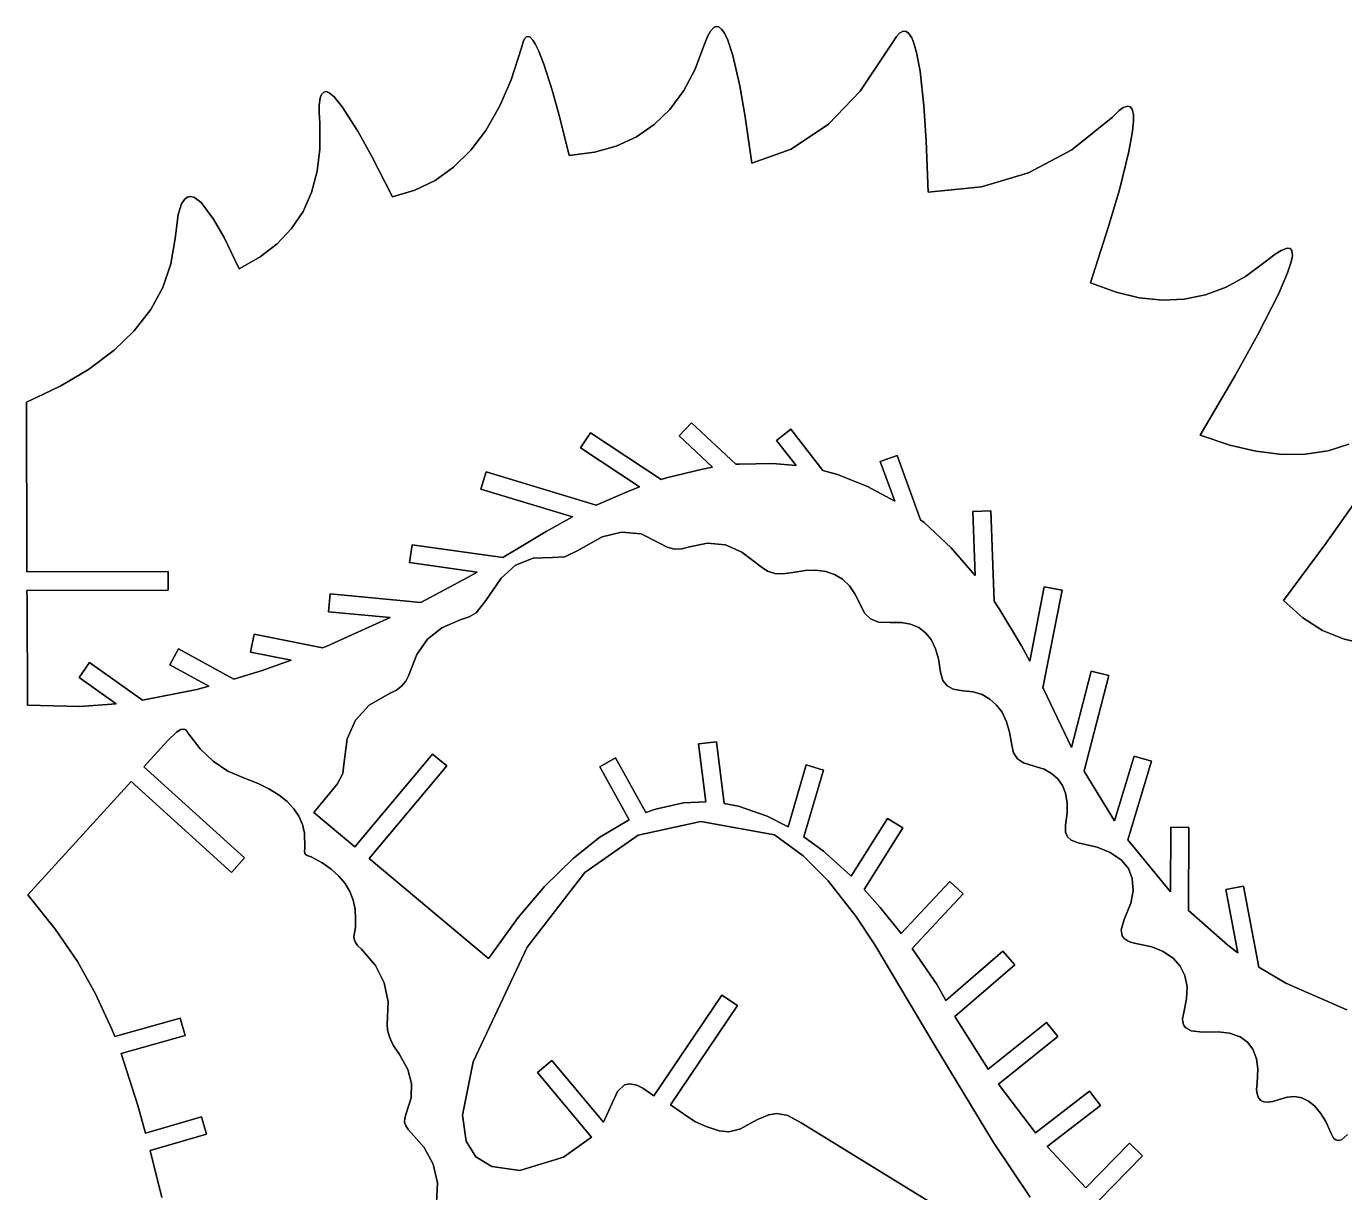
# Model space of a CAD drawing. Extents: x -1 to 600, y 1 to 926.
# Drawn here: x 2.2 to 203, y 121.6 to 299.1 of the extents above; entities that cross this region are included whole.
import ezdxf

# ---------------------------------------------------------------- set-up
doc = ezdxf.new("R2010")
doc.units = 0
doc.layers.add('EXPLORER_DEFAULT', color=253, linetype='CONTINUOUS')

# ---------------------------------------------------------------- blocks, each defined once
blk = doc.blocks.new('A_MODEL_SPACE')
at = {"layer": 'EXPLORER_DEFAULT'}
for p, q in [((107.25013, 299.128815), (106.874504, 298.954437)), ((106.874504, 298.954437), (107.25013, 299.128815)), ((107.642471, 299.067261), (107.25013, 299.128815)), ((107.25013, 299.128815), (107.642471, 299.067261)), ((78.062912, 297.213074), (77.854843, 296.756622)), ((77.854843, 296.756622), (78.062912, 297.213074)), ((78.373466, 297.540192), (78.062912, 297.213074)), ((78.062912, 297.213074), (78.373466, 297.540192)), ((78.6455, 297.60025), (78.373466, 297.540192)), ((78.373466, 297.540192), (78.6455, 297.60025)), ((78.923958, 297.475983), (78.6455, 297.60025)), ((78.6455, 297.60025), (78.923958, 297.475983)), ((79.358727, 297.014587), (78.923958, 297.475983)), ((78.923958, 297.475983), (79.358727, 297.014587)), ((105.989098, 297.676361), (105.499405, 296.42453)), ((105.499405, 296.42453), (105.989098, 297.676361)), ((106.370438, 298.379669), (105.989098, 297.676361)), ((105.989098, 297.676361), (106.370438, 298.379669)), ((106.874504, 298.954437), (106.370438, 298.379669)), ((106.370438, 298.379669), (106.874504, 298.954437)), ((108.138489, 298.671936), (107.642471, 299.067261)), ((107.642471, 299.067261), (108.138489, 298.671936)), ((108.523811, 298.105469), (108.138489, 298.671936)), ((108.138489, 298.671936), (108.523811, 298.105469)), ((109.035507, 297.009033), (108.523811, 298.105469)), ((108.523811, 298.105469), (109.035507, 297.009033)), ((134.718658, 297.590973), (134.074463, 296.574493)), ((134.074463, 296.574493), (134.718658, 297.590973)), ((135.178375, 298.08725), (134.718658, 297.590973)), ((134.718658, 297.590973), (135.178375, 298.08725)), ((135.727203, 298.378143), (135.178375, 298.08725)), ((135.178375, 298.08725), (135.727203, 298.378143)), ((136.162308, 298.357452), (135.727203, 298.378143)), ((135.727203, 298.378143), (136.162308, 298.357452)), ((136.544785, 298.093719), (136.162308, 298.357452)), ((136.162308, 298.357452), (136.544785, 298.093719)), ((137.026245, 297.385193), (136.544785, 298.093719)), ((136.544785, 298.093719), (137.026245, 297.385193)), ((137.36824, 296.566376), (137.026245, 297.385193)), ((137.026245, 297.385193), (137.36824, 296.566376)), ((77.610962, 295.853058), (76.016113, 290.990601)), ((76.016113, 290.990601), (77.610962, 295.853058)), ((77.854843, 296.756622), (77.610962, 295.853058)), ((77.610962, 295.853058), (77.854843, 296.756622)), ((79.710167, 296.456726), (79.358727, 297.014587)), ((79.358727, 297.014587), (79.710167, 296.456726)), ((80.202583, 295.456116), (79.710167, 296.456726)), ((79.710167, 296.456726), (80.202583, 295.456116)), ((81.020866, 293.377838), (80.202583, 295.456116)), ((80.202583, 295.456116), (81.020866, 293.377838)), ((105.499405, 296.42453), (104.014175, 292.519348)), ((104.014175, 292.519348), (105.499405, 296.42453)), ((109.793869, 294.70105), (109.035507, 297.009033)), ((109.035507, 297.009033), (109.793869, 294.70105)), ((134.074463, 296.574493), (129.180206, 289.250397)), ((129.180206, 289.250397), (134.074463, 296.574493)), ((137.770203, 295.17038), (137.36824, 296.566376)), ((137.36824, 296.566376), (137.770203, 295.17038)), ((138.311264, 292.311279), (137.770203, 295.17038)), ((137.770203, 295.17038), (138.311264, 292.311279)), ((82.282211, 289.420624), (81.020866, 293.377838)), ((81.020866, 293.377838), (82.282211, 289.420624)), ((110.855522, 290.065216), (109.793869, 294.70105)), ((109.793869, 294.70105), (110.855522, 290.065216)), ((104.014175, 292.519348), (102.321152, 289.352692)), ((102.321152, 289.352692), (104.014175, 292.519348)), ((138.898163, 287.013245), (138.311264, 292.311279)), ((138.311264, 292.311279), (138.898163, 287.013245)), ((47.494049, 289.126801), (47.14674, 288.776703)), ((47.14674, 288.776703), (47.494049, 289.126801)), ((47.902161, 289.189728), (47.494049, 289.126801)), ((47.494049, 289.126801), (47.902161, 289.189728)), ((48.338772, 289.008209), (47.902161, 289.189728)), ((47.902161, 289.189728), (48.338772, 289.008209)), ((76.016113, 290.990601), (74.29615, 287.02417)), ((74.29615, 287.02417), (76.016113, 290.990601)), ((83.394531, 285.41452), (82.282211, 289.420624)), ((82.282211, 289.420624), (83.394531, 285.41452)), ((102.321152, 289.352692), (100.191589, 286.475708)), ((100.191589, 286.475708), (102.321152, 289.352692)), ((111.685753, 285.372772), (110.855522, 290.065216)), ((110.855522, 290.065216), (111.685753, 285.372772)), ((129.180206, 289.250397), (124.373924, 284.242065)), ((124.373924, 284.242065), (129.180206, 289.250397)), ((46.812046, 287.157196), (46.797916, 286.046539)), ((46.797916, 286.046539), (46.812046, 287.157196)), ((46.954224, 288.246063), (46.812046, 287.157196)), ((46.812046, 287.157196), (46.954224, 288.246063)), ((47.14674, 288.776703), (46.954224, 288.246063)), ((46.954224, 288.246063), (47.14674, 288.776703)), ((49.078308, 288.39624), (48.338772, 289.008209)), ((48.338772, 289.008209), (49.078308, 288.39624)), ((50.328461, 286.894653), (49.078308, 288.39624)), ((49.078308, 288.39624), (50.328461, 286.894653)), ((46.797916, 286.046539), (46.898079, 284.331177)), ((46.898079, 284.331177), (46.797916, 286.046539)), ((52.692783, 283.189789), (50.328461, 286.894653)), ((50.328461, 286.894653), (52.692783, 283.189789)), ((74.29615, 287.02417), (72.160812, 283.276855)), ((72.160812, 283.276855), (74.29615, 287.02417)), ((84.884377, 279.493805), (83.394531, 285.41452)), ((83.394531, 285.41452), (84.884377, 279.493805)), ((100.191589, 286.475708), (97.825905, 284.173645)), ((97.825905, 284.173645), (100.191589, 286.475708)), ((112.710182, 278.297333), (111.685753, 285.372772)), ((111.685753, 285.372772), (112.710182, 278.297333)), ((139.251724, 281.687225), (138.898163, 287.013245)), ((138.898163, 287.013245), (139.251724, 281.687225)), ((167.599777, 285.325684), (161.431458, 280.316986)), ((161.431458, 280.316986), (167.599777, 285.325684)), ((168.620453, 286.310303), (167.599777, 285.325684)), ((167.599777, 285.325684), (168.620453, 286.310303)), ((169.251541, 286.758392), (168.620453, 286.310303)), ((168.620453, 286.310303), (169.251541, 286.758392)), ((169.922348, 286.978668), (169.251541, 286.758392)), ((169.251541, 286.758392), (169.922348, 286.978668)), ((170.312759, 286.880127), (169.922348, 286.978668)), ((169.922348, 286.978668), (170.312759, 286.880127)), ((170.578262, 286.544678), (170.312759, 286.880127)), ((170.312759, 286.880127), (170.578262, 286.544678)), ((170.783417, 285.690887), (170.578262, 286.544678)), ((170.578262, 286.544678), (170.783417, 285.690887)), ((170.805008, 284.769714), (170.783417, 285.690887)), ((170.783417, 285.690887), (170.805008, 284.769714)), ((46.898079, 284.331177), (46.922455, 280.425323)), ((46.922455, 280.425323), (46.898079, 284.331177)), ((54.836491, 279.334717), (52.692783, 283.189789)), ((52.692783, 283.189789), (54.836491, 279.334717)), ((72.160812, 283.276855), (69.921082, 280.298584)), ((69.921082, 280.298584), (72.160812, 283.276855)), ((97.825905, 284.173645), (95.106071, 282.308533)), ((95.106071, 282.308533), (97.825905, 284.173645)), ((124.373924, 284.242065), (118.661232, 280.421082)), ((118.661232, 280.421082), (124.373924, 284.242065)), ((170.106949, 280.06366), (170.663513, 283.190674)), ((170.663513, 283.190674), (170.106949, 280.06366)), ((170.663513, 283.190674), (170.805008, 284.769714)), ((170.805008, 284.769714), (170.663513, 283.190674)), ((95.106071, 282.308533), (92.013641, 280.887329)), ((92.013641, 280.887329), (95.106071, 282.308533)), ((139.546188, 273.886047), (139.251724, 281.687225)), ((139.251724, 281.687225), (139.546188, 273.886047)), ((46.922455, 280.425323), (46.515545, 277.067902)), ((46.515545, 277.067902), (46.922455, 280.425323)), ((57.990166, 273.157379), (54.836491, 279.334717)), ((54.836491, 279.334717), (57.990166, 273.157379)), ((69.921082, 280.298584), (67.283264, 277.682129)), ((67.283264, 277.682129), (69.921082, 280.298584)), ((88.725021, 279.977142), (84.884377, 279.493805)), ((84.884377, 279.493805), (88.725021, 279.977142)), ((92.013641, 280.887329), (88.725021, 279.977142)), ((88.725021, 279.977142), (92.013641, 280.887329)), ((118.661232, 280.421082), (112.710182, 278.297333)), ((112.710182, 278.297333), (118.661232, 280.421082)), ((161.431458, 280.316986), (154.836655, 276.820557)), ((154.836655, 276.820557), (161.431458, 280.316986)), ((168.652054, 274.257294), (170.106949, 280.06366)), ((170.106949, 280.06366), (168.652054, 274.257294)), ((46.515545, 277.067902), (45.632545, 273.813385)), ((45.632545, 273.813385), (46.515545, 277.067902)), ((67.283264, 277.682129), (64.485748, 275.676331)), ((64.485748, 275.676331), (67.283264, 277.682129)), ((64.485748, 275.676331), (61.395592, 274.165863)), ((61.395592, 274.165863), (64.485748, 275.676331)), ((154.836655, 276.820557), (147.675629, 274.696075)), ((147.675629, 274.696075), (154.836655, 276.820557)), ((26.695581, 273.115601), (26.286633, 272.791656)), ((26.286633, 272.791656), (26.695581, 273.115601)), ((27.186605, 273.221619), (26.695581, 273.115601)), ((26.695581, 273.115601), (27.186605, 273.221619)), ((27.796574, 273.071869), (27.186605, 273.221619)), ((27.186605, 273.221619), (27.796574, 273.071869)), ((28.840191, 272.290833), (27.796574, 273.071869)), ((27.796574, 273.071869), (28.840191, 272.290833)), ((45.632545, 273.813385), (44.345715, 270.95871)), ((44.345715, 270.95871), (45.632545, 273.813385)), ((61.395592, 274.165863), (57.990166, 273.157379)), ((57.990166, 273.157379), (61.395592, 274.165863)), ((147.675629, 274.696075), (139.546188, 273.886047)), ((139.546188, 273.886047), (147.675629, 274.696075)), ((166.970657, 268.505432), (168.652054, 274.257294)), ((168.652054, 274.257294), (166.970657, 268.505432)), ((25.838949, 272.089935), (25.317732, 270.474365)), ((25.317732, 270.474365), (25.838949, 272.089935)), ((26.286633, 272.791656), (25.838949, 272.089935)), ((25.838949, 272.089935), (26.286633, 272.791656)), ((30.731644, 269.776123), (28.840191, 272.290833)), ((28.840191, 272.290833), (30.731644, 269.776123)), ((25.317732, 270.474365), (24.858772, 266.830261)), ((24.858772, 266.830261), (25.317732, 270.474365)), ((32.322872, 266.993866), (30.731644, 269.776123)), ((30.731644, 269.776123), (32.322872, 266.993866)), ((44.345715, 270.95871), (42.605339, 268.358337)), ((42.605339, 268.358337), (44.345715, 270.95871)), ((34.644157, 262.202667), (32.322872, 266.993866)), ((32.322872, 266.993866), (34.644157, 262.202667)), ((42.605339, 268.358337), (40.388584, 266.003632)), ((40.388584, 266.003632), (42.605339, 268.358337)), ((164.278381, 260.079956), (166.970657, 268.505432)), ((166.970657, 268.505432), (164.278381, 260.079956)), ((24.858772, 266.830261), (24.236952, 262.970398)), ((24.236952, 262.970398), (24.858772, 266.830261)), ((40.388584, 266.003632), (37.826347, 264.017639)), ((37.826347, 264.017639), (40.388584, 266.003632)), ((193.268936, 265.025757), (192.354004, 264.459534)), ((192.354004, 264.459534), (193.268936, 265.025757)), ((194.225662, 265.374878), (193.268936, 265.025757)), ((193.268936, 265.025757), (194.225662, 265.374878)), ((194.653152, 265.32196), (194.225662, 265.374878)), ((194.225662, 265.374878), (194.653152, 265.32196)), ((194.911438, 265.015259), (194.653152, 265.32196)), ((194.653152, 265.32196), (194.911438, 265.015259)), ((194.989014, 264.179901), (194.911438, 265.015259)), ((194.911438, 265.015259), (194.989014, 264.179901)), ((24.236952, 262.970398), (22.996822, 259.361664)), ((22.996822, 259.361664), (24.236952, 262.970398)), ((37.826347, 264.017639), (34.644157, 262.202667)), ((34.644157, 262.202667), (37.826347, 264.017639)), ((190.836365, 263.29126), (187.867538, 261.045288)), ((187.867538, 261.045288), (190.836365, 263.29126)), ((192.354004, 264.459534), (190.836365, 263.29126)), ((190.836365, 263.29126), (192.354004, 264.459534)), ((194.276535, 261.599548), (194.818115, 263.267242)), ((194.818115, 263.267242), (194.276535, 261.599548)), ((194.818115, 263.267242), (194.989014, 264.179901)), ((194.989014, 264.179901), (194.818115, 263.267242)), ((187.867538, 261.045288), (184.926285, 259.407806)), ((184.926285, 259.407806), (187.867538, 261.045288)), ((192.894287, 258.366272), (194.276535, 261.599548)), ((194.276535, 261.599548), (192.894287, 258.366272)), ((22.996822, 259.361664), (21.160452, 256.011597)), ((21.160452, 256.011597), (22.996822, 259.361664)), ((168.150009, 258.646118), (164.278381, 260.079956)), ((164.278381, 260.079956), (168.150009, 258.646118)), ((184.926285, 259.407806), (181.777039, 258.234558)), ((181.777039, 258.234558), (184.926285, 259.407806)), ((171.647293, 257.802185), (168.150009, 258.646118)), ((168.150009, 258.646118), (171.647293, 257.802185)), ((175.21701, 257.432617), (171.647293, 257.802185)), ((171.647293, 257.802185), (175.21701, 257.432617)), ((178.529922, 257.578125), (175.21701, 257.432617)), ((175.21701, 257.432617), (178.529922, 257.578125)), ((181.777039, 258.234558), (178.529922, 257.578125)), ((178.529922, 257.578125), (181.777039, 258.234558)), ((189.706528, 252.123993), (192.894287, 258.366272)), ((192.894287, 258.366272), (189.706528, 252.123993)), ((21.160452, 256.011597), (18.597733, 252.722458)), ((18.597733, 252.722458), (21.160452, 256.011597)), ((18.597733, 252.722458), (15.579287, 249.826324)), ((15.579287, 249.826324), (18.597733, 252.722458)), ((186.290054, 245.99527), (189.706528, 252.123993)), ((189.706528, 252.123993), (186.290054, 245.99527)), ((15.579287, 249.826324), (11.661502, 246.912659)), ((11.661502, 246.912659), (15.579287, 249.826324)), ((11.661502, 246.912659), (7.445854, 244.426514)), ((7.445854, 244.426514), (11.661502, 246.912659)), ((180.943115, 236.895309), (186.290054, 245.99527)), ((186.290054, 245.99527), (180.943115, 236.895309)), ((4.843873, 243.122467), (2.218132, 241.932358)), ((2.218132, 241.932358), (4.843873, 243.122467)), ((7.445854, 244.426514), (4.843873, 243.122467)), ((4.843873, 243.122467), (7.445854, 244.426514)), ((2.218132, 241.932358), (2.293155, 217.226273)), ((2.293155, 217.226273), (2.218132, 241.932358)), ((86.601944, 234.93782), (88.119484, 237.231201)), ((88.119484, 237.231201), (86.601944, 234.93782)), ((88.119484, 237.231201), (98.865791, 230.1203)), ((98.865791, 230.1203), (88.119484, 237.231201)), ((101.613861, 236.767349), (103.490616, 238.77739)), ((103.490616, 238.77739), (101.613861, 236.767349)), ((103.490616, 238.77739), (110.260895, 232.456055)), ((110.260895, 232.456055), (103.490616, 238.77739)), ((116.465866, 236.098862), (118.636734, 237.787003)), ((118.636734, 237.787003), (116.465866, 236.098862)), ((118.636734, 237.787003), (123.511162, 231.518707)), ((123.511162, 231.518707), (118.636734, 237.787003)), ((185.461914, 235.374313), (180.943115, 236.895309)), ((180.943115, 236.895309), (185.461914, 235.374313)), ((95.574089, 229.0009), (86.601944, 234.93782)), ((86.601944, 234.93782), (95.574089, 229.0009)), ((106.713928, 232.005463), (101.613861, 236.767349)), ((101.613861, 236.767349), (106.713928, 232.005463)), ((119.426094, 232.29213), (116.465866, 236.098862)), ((116.465866, 236.098862), (119.426094, 232.29213)), ((189.409546, 234.447632), (185.461914, 235.374313)), ((185.461914, 235.374313), (189.409546, 234.447632)), ((203.587448, 235.510483), (200.440445, 234.513885)), ((200.440445, 234.513885), (203.587448, 235.510483)), ((132.247162, 232.880859), (134.832733, 233.81752)), ((134.832733, 233.81752), (132.247162, 232.880859)), ((134.441696, 226.82309), (132.247162, 232.880859)), ((132.247162, 232.880859), (134.441696, 226.82309)), ((134.832733, 233.81752), (138.388733, 224.001572)), ((138.388733, 224.001572), (134.832733, 233.81752)), ((193.425858, 233.961746), (189.409546, 234.447632)), ((189.409546, 234.447632), (193.425858, 233.961746)), ((196.957657, 233.986023), (193.425858, 233.961746)), ((193.425858, 233.961746), (196.957657, 233.986023)), ((200.440445, 234.513885), (196.957657, 233.986023)), ((196.957657, 233.986023), (200.440445, 234.513885)), ((71.432678, 228.657471), (72.228401, 231.289825)), ((72.228401, 231.289825), (71.432678, 228.657471)), ((72.228401, 231.289825), (88.971451, 226.228622)), ((88.971451, 226.228622), (72.228401, 231.289825)), ((99.707634, 230.37883), (105.170502, 231.729065)), ((105.170502, 231.729065), (99.707634, 230.37883)), ((105.170502, 231.729065), (106.713928, 232.005463)), ((106.713928, 232.005463), (105.170502, 231.729065)), ((110.260895, 232.456055), (110.73632, 232.497177)), ((110.73632, 232.497177), (110.260895, 232.456055)), ((110.73632, 232.497177), (115.849251, 232.602112)), ((115.849251, 232.602112), (110.73632, 232.497177)), ((115.849251, 232.602112), (119.426094, 232.29213)), ((119.426094, 232.29213), (115.849251, 232.602112)), ((123.511162, 231.518707), (125.717743, 230.895798)), ((125.717743, 230.895798), (123.511162, 231.518707)), ((125.717743, 230.895798), (130.306366, 229.093491)), ((130.306366, 229.093491), (125.717743, 230.895798)), ((93.681496, 228.276611), (95.574089, 229.0009)), ((95.574089, 229.0009), (93.681496, 228.276611)), ((98.865791, 230.1203), (99.707634, 230.37883)), ((99.707634, 230.37883), (98.865791, 230.1203)), ((130.306366, 229.093491), (134.441696, 226.82309)), ((134.441696, 226.82309), (130.306366, 229.093491)), ((85.382782, 224.440521), (71.432678, 228.657471)), ((71.432678, 228.657471), (85.382782, 224.440521)), ((88.971451, 226.228622), (93.681496, 228.276611)), ((93.681496, 228.276611), (88.971451, 226.228622)), ((146.333588, 225.289154), (149.081696, 225.391098)), ((149.081696, 225.391098), (146.333588, 225.289154)), ((146.695526, 215.532837), (146.333588, 225.289154)), ((146.333588, 225.289154), (146.695526, 215.532837)), ((149.081696, 225.391098), (149.593475, 211.595505)), ((149.593475, 211.595505), (149.081696, 225.391098)), ((200.096054, 220.420013), (204.375519, 226.414856)), ((204.375519, 226.414856), (200.096054, 220.420013)), ((81.382233, 222.244781), (85.382782, 224.440521)), ((85.382782, 224.440521), (81.382233, 222.244781)), ((138.388733, 224.001572), (138.903198, 223.580185)), ((138.903198, 223.580185), (138.388733, 224.001572)), ((138.903198, 223.580185), (143.023956, 219.74498)), ((143.023956, 219.74498), (138.903198, 223.580185)), ((74.757774, 218.264389), (81.382233, 222.244781)), ((81.382233, 222.244781), (74.757774, 218.264389)), ((89.911072, 221.402756), (86.177429, 219.340057)), ((86.177429, 219.340057), (89.911072, 221.402756)), ((92.857697, 222.133163), (89.911072, 221.402756)), ((89.911072, 221.402756), (92.857697, 222.133163)), ((95.811768, 221.848587), (92.857697, 222.133163)), ((92.857697, 222.133163), (95.811768, 221.848587)), ((98.624123, 220.462448), (95.811768, 221.848587)), ((95.811768, 221.848587), (98.624123, 220.462448)), ((60.571861, 217.482605), (60.954887, 220.205795)), ((60.954887, 220.205795), (60.571861, 217.482605)), ((60.954887, 220.205795), (74.757774, 218.264389)), ((74.757774, 218.264389), (60.954887, 220.205795)), ((86.177429, 219.340057), (84.207558, 218.370514)), ((84.207558, 218.370514), (86.177429, 219.340057)), ((99.801338, 219.83754), (98.624123, 220.462448)), ((98.624123, 220.462448), (99.801338, 219.83754)), ((100.89476, 219.554642), (99.801338, 219.83754)), ((99.801338, 219.83754), (100.89476, 219.554642)), ((102.020187, 219.562958), (100.89476, 219.554642)), ((100.89476, 219.554642), (102.020187, 219.562958)), ((103.205811, 219.882111), (102.020187, 219.562958)), ((102.020187, 219.562958), (103.205811, 219.882111)), ((105.955414, 220.472656), (103.205811, 219.882111)), ((103.205811, 219.882111), (105.955414, 220.472656)), ((108.653946, 220.178253), (105.955414, 220.472656)), ((105.955414, 220.472656), (108.653946, 220.178253)), ((111.181519, 219.078293), (108.653946, 220.178253)), ((108.653946, 220.178253), (111.181519, 219.078293)), ((114.090096, 216.850601), (111.181519, 219.078293)), ((111.181519, 219.078293), (114.090096, 216.850601)), ((143.023956, 219.74498), (146.695526, 215.532837)), ((146.695526, 215.532837), (143.023956, 219.74498)), ((193.66568, 211.717072), (200.096054, 220.420013)), ((200.096054, 220.420013), (193.66568, 211.717072)), ((2.293155, 217.226273), (2.298008, 216.080719)), ((2.298008, 216.080719), (2.293155, 217.226273)), ((70.868896, 216.034302), (60.571861, 217.482605)), ((60.571861, 217.482605), (70.868896, 216.034302)), ((76.71682, 217.075043), (74.513603, 215.133148)), ((74.513603, 215.133148), (76.71682, 217.075043)), ((79.371574, 218.163544), (76.71682, 217.075043)), ((76.71682, 217.075043), (79.371574, 218.163544)), ((82.351784, 218.249084), (79.371574, 218.163544)), ((79.371574, 218.163544), (82.351784, 218.249084)), ((84.207558, 218.370514), (82.351784, 218.249084)), ((82.351784, 218.249084), (84.207558, 218.370514)), ((115.05687, 216.202087), (114.090096, 216.850601)), ((114.090096, 216.850601), (115.05687, 216.202087)), ((2.298008, 216.080719), (23.810709, 216.144669)), ((23.810709, 216.144669), (2.298008, 216.080719)), ((23.810709, 216.144669), (23.819138, 213.309692)), ((23.819138, 213.309692), (23.810709, 216.144669)), ((62.289577, 211.421631), (69.476471, 215.254471)), ((69.476471, 215.254471), (62.289577, 211.421631)), ((69.476471, 215.254471), (70.868896, 216.034302)), ((70.868896, 216.034302), (69.476471, 215.254471)), ((74.513603, 215.133148), (72.205101, 211.70491)), ((72.205101, 211.70491), (74.513603, 215.133148)), ((116.188881, 215.83287), (115.05687, 216.202087)), ((115.05687, 216.202087), (116.188881, 215.83287)), ((117.390732, 215.757065), (116.188881, 215.83287)), ((116.188881, 215.83287), (117.390732, 215.757065)), ((118.913315, 215.977615), (117.390732, 215.757065)), ((117.390732, 215.757065), (118.913315, 215.977615)), ((120.832375, 216.309692), (118.913315, 215.977615)), ((118.913315, 215.977615), (120.832375, 216.309692)), ((122.414871, 216.359085), (120.832375, 216.309692)), ((120.832375, 216.309692), (122.414871, 216.359085)), ((123.973373, 216.141861), (122.414871, 216.359085)), ((122.414871, 216.359085), (123.973373, 216.141861)), ((125.289688, 215.68335), (123.973373, 216.141861)), ((123.973373, 216.141861), (125.289688, 215.68335)), ((126.476921, 214.958527), (125.289688, 215.68335)), ((125.289688, 215.68335), (126.476921, 214.958527)), ((127.537766, 213.950378), (126.476921, 214.958527)), ((126.476921, 214.958527), (127.537766, 213.950378)), ((23.819138, 213.309692), (2.309848, 213.245743)), ((2.309848, 213.245743), (23.819138, 213.309692)), ((2.309848, 213.245743), (2.315976, 211.839523)), ((2.315976, 211.839523), (2.309848, 213.245743)), ((128.389389, 212.749969), (127.537766, 213.950378)), ((127.537766, 213.950378), (128.389389, 212.749969)), ((155.006546, 202.495514), (157.216843, 213.810287)), ((157.216843, 213.810287), (155.006546, 202.495514)), ((159.915833, 213.283051), (157.015213, 198.434509)), ((157.015213, 198.434509), (159.915833, 213.283051)), ((157.216843, 213.810287), (159.915833, 213.283051)), ((159.915833, 213.283051), (157.216843, 213.810287)), ((2.315976, 211.839523), (2.383714, 195.767197)), ((2.383714, 195.767197), (2.315976, 211.839523)), ((48.22131, 210.006699), (48.483543, 212.744156)), ((48.483543, 212.744156), (48.22131, 210.006699)), ((48.483543, 212.744156), (62.289577, 211.421631)), ((62.289577, 211.421631), (48.483543, 212.744156)), ((72.205101, 211.70491), (70.694283, 209.865616)), ((70.694283, 209.865616), (72.205101, 211.70491)), ((129.159119, 211.160187), (128.389389, 212.749969)), ((128.389389, 212.749969), (129.159119, 211.160187)), ((129.83638, 209.770508), (129.159119, 211.160187)), ((129.159119, 211.160187), (129.83638, 209.770508)), ((149.593475, 211.595505), (150.461685, 210.300507)), ((150.461685, 210.300507), (149.593475, 211.595505)), ((196.598221, 209.07457), (193.66568, 211.717072)), ((193.66568, 211.717072), (196.598221, 209.07457)), ((47.864445, 204.736603), (57.621403, 209.106216)), ((57.621403, 209.106216), (47.864445, 204.736603)), ((57.621403, 209.106216), (48.22131, 210.006699)), ((48.22131, 210.006699), (57.621403, 209.106216)), ((69.6595, 209.247192), (68.293892, 208.759308)), ((68.293892, 208.759308), (69.6595, 209.247192)), ((70.694283, 209.865616), (69.6595, 209.247192)), ((69.6595, 209.247192), (70.694283, 209.865616)), ((130.764648, 208.90274), (129.83638, 209.770508)), ((129.83638, 209.770508), (130.764648, 208.90274)), ((131.965714, 208.440399), (130.764648, 208.90274)), ((130.764648, 208.90274), (131.965714, 208.440399)), ((150.461685, 210.300507), (153.764297, 204.814285)), ((153.764297, 204.814285), (150.461685, 210.300507)), ((199.589645, 207.163956), (196.598221, 209.07457)), ((196.598221, 209.07457), (199.589645, 207.163956)), ((65.486755, 207.580994), (63.296608, 205.821899)), ((63.296608, 205.821899), (65.486755, 207.580994)), ((68.293892, 208.759308), (65.486755, 207.580994)), ((65.486755, 207.580994), (68.293892, 208.759308)), ((133.73378, 208.34996), (131.965714, 208.440399)), ((131.965714, 208.440399), (133.73378, 208.34996)), ((135.468658, 208.372849), (133.73378, 208.34996)), ((133.73378, 208.34996), (135.468658, 208.372849)), ((136.835281, 208.133057), (135.468658, 208.372849)), ((135.468658, 208.372849), (136.835281, 208.133057)), ((138.102249, 207.598831), (136.835281, 208.133057)), ((136.835281, 208.133057), (138.102249, 207.598831)), ((139.147263, 206.807648), (138.102249, 207.598831)), ((138.102249, 207.598831), (139.147263, 206.807648)), ((139.972672, 205.78093), (139.147263, 206.807648)), ((139.147263, 206.807648), (139.972672, 205.78093)), ((202.866379, 205.816666), (199.589645, 207.163956)), ((199.589645, 207.163956), (202.866379, 205.816666)), ((36.368599, 203.87796), (36.905228, 206.575089)), ((36.905228, 206.575089), (36.368599, 203.87796)), ((36.905228, 206.575089), (47.30584, 204.505753)), ((47.30584, 204.505753), (36.905228, 206.575089)), ((63.296608, 205.821899), (61.666451, 203.511612)), ((61.666451, 203.511612), (63.296608, 205.821899)), ((140.669708, 204.373734), (139.972672, 205.78093)), ((139.972672, 205.78093), (140.669708, 204.373734)), ((153.764297, 204.814285), (155.006546, 202.495514)), ((155.006546, 202.495514), (153.764297, 204.814285)), ((206.384003, 205.071808), (202.866379, 205.816666)), ((202.866379, 205.816666), (206.384003, 205.071808)), ((24.04698, 201.943298), (25.372213, 204.352921)), ((25.372213, 204.352921), (24.04698, 201.943298)), ((25.372213, 204.352921), (33.795792, 199.720139)), ((33.795792, 199.720139), (25.372213, 204.352921)), ((42.551254, 202.647842), (36.368599, 203.87796)), ((36.368599, 203.87796), (42.551254, 202.647842)), ((47.30584, 204.505753), (47.864445, 204.736603)), ((47.864445, 204.736603), (47.30584, 204.505753)), ((61.666451, 203.511612), (60.407269, 200.273773)), ((60.407269, 200.273773), (61.666451, 203.511612)), ((141.111282, 202.852097), (140.669708, 204.373734)), ((140.669708, 204.373734), (141.111282, 202.852097)), ((141.402634, 200.831299), (141.111282, 202.852097)), ((141.111282, 202.852097), (141.402634, 200.831299)), ((10.248697, 200.019028), (11.837969, 202.26329)), ((11.837969, 202.26329), (10.248697, 200.019028)), ((11.837969, 202.26329), (19.921257, 196.539108)), ((19.921257, 196.539108), (11.837969, 202.26329)), ((30.010849, 198.6633), (24.04698, 201.943298)), ((24.04698, 201.943298), (30.010849, 198.6633)), ((33.795792, 199.720139), (38.129017, 201.08699)), ((38.129017, 201.08699), (33.795792, 199.720139)), ((38.129017, 201.08699), (42.551254, 202.647842)), ((42.551254, 202.647842), (38.129017, 201.08699)), ((141.772003, 199.563568), (141.402634, 200.831299)), ((141.402634, 200.831299), (141.772003, 199.563568)), ((161.352661, 189.351166), (164.361786, 200.972687)), ((164.361786, 200.972687), (161.352661, 189.351166)), ((164.361786, 200.972687), (167.024002, 200.283371)), ((167.024002, 200.283371), (164.361786, 200.972687)), ((15.908088, 196.011337), (10.248697, 200.019028)), ((10.248697, 200.019028), (15.908088, 196.011337)), ((59.980824, 199.424973), (59.356487, 198.684021)), ((59.356487, 198.684021), (59.980824, 199.424973)), ((60.407269, 200.273773), (59.980824, 199.424973)), ((59.980824, 199.424973), (60.407269, 200.273773)), ((142.412796, 198.739365), (141.772003, 199.563568)), ((141.772003, 199.563568), (142.412796, 198.739365)), ((143.337952, 198.229568), (142.412796, 198.739365)), ((142.412796, 198.739365), (143.337952, 198.229568)), ((167.024002, 200.283371), (163.270538, 185.787201)), ((163.270538, 185.787201), (167.024002, 200.283371)), ((19.921257, 196.539108), (28.154968, 198.190735)), ((28.154968, 198.190735), (19.921257, 196.539108)), ((28.154968, 198.190735), (30.010849, 198.6633)), ((30.010849, 198.6633), (28.154968, 198.190735)), ((57.524113, 197.563614), (54.401707, 195.792404)), ((54.401707, 195.792404), (57.524113, 197.563614)), ((58.580971, 198.092468), (57.524113, 197.563614)), ((57.524113, 197.563614), (58.580971, 198.092468)), ((59.356487, 198.684021), (58.580971, 198.092468)), ((58.580971, 198.092468), (59.356487, 198.684021)), ((144.793869, 197.981003), (143.337952, 198.229568)), ((143.337952, 198.229568), (144.793869, 197.981003)), ((146.41394, 197.792175), (144.793869, 197.981003)), ((144.793869, 197.981003), (146.41394, 197.792175)), ((147.73642, 197.384155), (146.41394, 197.792175)), ((146.41394, 197.792175), (147.73642, 197.384155)), ((148.940216, 196.714706), (147.73642, 197.384155)), ((147.73642, 197.384155), (148.940216, 196.714706)), ((157.015213, 198.434509), (157.089157, 198.276627)), ((157.089157, 198.276627), (157.015213, 198.434509)), ((157.089157, 198.276627), (161.352661, 189.351166)), ((161.352661, 189.351166), (157.089157, 198.276627)), ((2.383714, 195.767197), (10.365329, 195.603851)), ((10.365329, 195.603851), (2.383714, 195.767197)), ((10.365329, 195.603851), (15.908088, 196.011337)), ((15.908088, 196.011337), (10.365329, 195.603851)), ((54.401707, 195.792404), (52.315643, 193.513519)), ((52.315643, 193.513519), (54.401707, 195.792404)), ((149.964828, 195.804504), (148.940216, 196.714706)), ((148.940216, 196.714706), (149.964828, 195.804504)), ((150.780533, 194.695694), (149.964828, 195.804504)), ((149.964828, 195.804504), (150.780533, 194.695694)), ((52.315643, 193.513519), (51.066154, 190.666565)), ((51.066154, 190.666565), (52.315643, 193.513519)), ((151.47908, 193.242065), (150.780533, 194.695694)), ((150.780533, 194.695694), (151.47908, 193.242065)), ((151.946259, 191.68837), (151.47908, 193.242065)), ((151.47908, 193.242065), (151.946259, 191.68837)), ((23.765154, 190.406006), (25.070978, 191.657028)), ((25.070978, 191.657028), (23.765154, 190.406006)), ((25.070978, 191.657028), (25.760254, 192.056229)), ((25.760254, 192.056229), (25.070978, 191.657028)), ((25.760254, 192.056229), (26.140259, 192.130661)), ((26.140259, 192.130661), (25.760254, 192.056229)), ((26.140259, 192.130661), (26.409849, 192.074417)), ((26.409849, 192.074417), (26.140259, 192.130661)), ((26.409849, 192.074417), (26.627377, 191.903259)), ((26.627377, 191.903259), (26.409849, 192.074417)), ((26.627377, 191.903259), (26.827475, 191.554642)), ((26.827475, 191.554642), (26.627377, 191.903259)), ((26.827475, 191.554642), (28.663961, 189.128265)), ((28.663961, 189.128265), (26.827475, 191.554642)), ((152.27919, 189.696823), (151.946259, 191.68837)), ((151.946259, 191.68837), (152.27919, 189.696823)), ((20.128874, 186.400238), (23.765154, 190.406006)), ((23.765154, 190.406006), (20.128874, 186.400238)), ((28.663961, 189.128265), (30.64292, 187.246765)), ((30.64292, 187.246765), (28.663961, 189.128265)), ((51.066154, 190.666565), (50.558525, 186.759201)), ((50.558525, 186.759201), (51.066154, 190.666565)), ((104.581017, 189.884247), (107.310287, 190.221283)), ((107.310287, 190.221283), (104.581017, 189.884247)), ((105.670052, 181.065277), (104.581017, 189.884247)), ((104.581017, 189.884247), (105.670052, 181.065277)), ((107.310287, 190.221283), (108.471329, 180.819229)), ((108.471329, 180.819229), (107.310287, 190.221283)), ((152.505524, 188.507355), (152.27919, 189.696823)), ((152.27919, 189.696823), (152.505524, 188.507355)), ((30.64292, 187.246765), (32.916767, 185.744522)), ((32.916767, 185.744522), (30.64292, 187.246765)), ((50.558525, 186.759201), (50.388004, 185.356491)), ((50.388004, 185.356491), (50.558525, 186.759201)), ((52.23579, 174.230469), (64.068954, 188.340561)), ((64.068954, 188.340561), (52.23579, 174.230469)), ((64.068954, 188.340561), (66.228333, 186.526093)), ((66.228333, 186.526093), (64.068954, 188.340561)), ((89.543114, 186.407516), (91.946922, 187.743256)), ((91.946922, 187.743256), (89.543114, 186.407516)), ((91.946922, 187.743256), (96.553322, 179.453598)), ((96.553322, 179.453598), (91.946922, 187.743256)), ((118.205734, 177.284027), (120.976288, 186.690262)), ((120.976288, 186.690262), (118.205734, 177.284027)), ((120.976288, 186.690262), (123.614235, 185.913269)), ((123.614235, 185.913269), (120.976288, 186.690262)), ((153.116486, 187.61113), (152.505524, 188.507355)), ((152.505524, 188.507355), (153.116486, 187.61113)), ((154.052002, 186.99556), (153.116486, 187.61113)), ((153.116486, 187.61113), (154.052002, 186.99556)), ((155.657761, 186.512253), (154.052002, 186.99556)), ((154.052002, 186.99556), (155.657761, 186.512253)), ((167.934372, 178.179016), (170.900925, 188.03624)), ((170.900925, 188.03624), (167.934372, 178.179016)), ((173.534256, 187.243729), (169.941177, 175.304718)), ((169.941177, 175.304718), (173.534256, 187.243729)), ((170.900925, 188.03624), (173.534256, 187.243729)), ((173.534256, 187.243729), (170.900925, 188.03624)), ((35.441475, 172.530411), (20.128874, 186.400238)), ((20.128874, 186.400238), (35.441475, 172.530411)), ((32.916767, 185.744522), (35.447662, 184.663635)), ((35.447662, 184.663635), (32.916767, 185.744522)), ((50.388004, 185.356491), (49.525112, 183.740677)), ((49.525112, 183.740677), (50.388004, 185.356491)), ((66.228333, 186.526093), (54.394653, 172.430939)), ((54.394653, 172.430939), (66.228333, 186.526093)), ((94.024445, 178.342926), (89.543114, 186.407516)), ((89.543114, 186.407516), (94.024445, 178.342926)), ((123.614235, 185.913269), (120.622612, 175.75647)), ((120.622612, 175.75647), (123.614235, 185.913269)), ((157.183426, 186.023819), (155.657761, 186.512253)), ((155.657761, 186.512253), (157.183426, 186.023819)), ((158.326828, 185.404327), (157.183426, 186.023819)), ((157.183426, 186.023819), (158.326828, 185.404327)), ((159.298386, 184.555298), (158.326828, 185.404327)), ((158.326828, 185.404327), (159.298386, 184.555298)), ((163.270538, 185.787201), (163.358871, 185.628647)), ((163.358871, 185.628647), (163.270538, 185.787201)), ((163.358871, 185.628647), (167.934372, 178.179016)), ((167.934372, 178.179016), (163.358871, 185.628647)), ((2.437965, 166.90097), (18.156557, 184.174469)), ((18.156557, 184.174469), (2.437965, 166.90097)), ((18.156557, 184.174469), (33.461349, 170.298218)), ((33.461349, 170.298218), (18.156557, 184.174469)), ((35.447662, 184.663635), (37.50507, 183.864777)), ((37.50507, 183.864777), (35.447662, 184.663635)), ((37.50507, 183.864777), (39.15535, 183.059052)), ((39.15535, 183.059052), (37.50507, 183.864777)), ((39.15535, 183.059052), (40.712566, 182.093689)), ((40.712566, 182.093689), (39.15535, 183.059052)), ((49.525112, 183.740677), (45.990292, 179.46521)), ((45.990292, 179.46521), (49.525112, 183.740677)), ((160.012802, 183.5354), (159.298386, 184.555298)), ((159.298386, 184.555298), (160.012802, 183.5354)), ((160.470764, 182.370758), (160.012802, 183.5354)), ((160.012802, 183.5354), (160.470764, 182.370758)), ((40.712566, 182.093689), (41.912468, 181.132294)), ((41.912468, 181.132294), (40.712566, 182.093689)), ((41.912468, 181.132294), (42.96019, 180.014954)), ((42.96019, 180.014954), (41.912468, 181.132294)), ((97.992012, 179.953827), (102.279823, 180.895416)), ((102.279823, 180.895416), (97.992012, 179.953827)), ((102.279823, 180.895416), (105.670052, 181.065277)), ((105.670052, 181.065277), (102.279823, 180.895416)), ((108.471329, 180.819229), (110.658112, 180.382523)), ((110.658112, 180.382523), (108.471329, 180.819229)), ((160.715714, 180.905457), (160.470764, 182.370758)), ((160.470764, 182.370758), (160.715714, 180.905457)), ((160.706467, 179.407806), (160.715714, 180.905457)), ((160.715714, 180.905457), (160.706467, 179.407806)), ((42.96019, 180.014954), (43.719025, 178.883347)), ((43.719025, 178.883347), (42.96019, 180.014954)), ((43.719025, 178.883347), (44.264629, 177.638351)), ((44.264629, 177.638351), (43.719025, 178.883347)), ((45.990292, 179.46521), (52.23579, 174.230469)), ((52.23579, 174.230469), (45.990292, 179.46521)), ((96.553322, 179.453598), (97.992012, 179.953827)), ((97.992012, 179.953827), (96.553322, 179.453598)), ((110.658112, 180.382523), (115.030861, 178.889618)), ((115.030861, 178.889618), (110.658112, 180.382523)), ((115.030861, 178.889618), (118.205734, 177.284027)), ((118.205734, 177.284027), (115.030861, 178.889618)), ((160.435516, 177.514481), (160.706467, 179.407806)), ((160.706467, 179.407806), (160.435516, 177.514481)), ((44.264629, 177.638351), (44.575012, 176.312225)), ((44.575012, 176.312225), (44.264629, 177.638351)), ((89.535393, 175.663773), (93.913765, 178.287109)), ((93.913765, 178.287109), (89.535393, 175.663773)), ((93.913765, 178.287109), (94.024445, 178.342926)), ((94.024445, 178.342926), (93.913765, 178.287109)), ((104.898285, 178.048798), (95.399597, 175.973328)), ((95.399597, 175.973328), (104.898285, 178.048798)), ((116.137756, 176.050461), (104.898285, 178.048798)), ((104.898285, 178.048798), (116.137756, 176.050461)), ((127.813522, 169.75737), (133.331604, 178.552307)), ((133.331604, 178.552307), (127.813522, 169.75737)), ((135.661072, 177.090759), (129.782959, 167.722015)), ((129.782959, 167.722015), (135.661072, 177.090759)), ((133.331604, 178.552307), (135.661072, 177.090759)), ((135.661072, 177.090759), (133.331604, 178.552307)), ((160.439285, 176.452469), (160.435516, 177.514481)), ((160.435516, 177.514481), (160.439285, 176.452469)), ((176.433441, 167.344025), (176.500854, 177.185822)), ((176.500854, 177.185822), (176.433441, 167.344025)), ((176.500854, 177.185822), (179.250793, 177.166977)), ((179.250793, 177.166977), (176.500854, 177.185822)), ((179.250793, 177.166977), (179.164062, 164.506271)), ((179.164062, 164.506271), (179.250793, 177.166977)), ((44.575012, 176.312225), (44.639278, 174.045486)), ((44.639278, 174.045486), (44.575012, 176.312225)), ((85.517792, 172.485947), (89.535393, 175.663773)), ((89.535393, 175.663773), (85.517792, 172.485947)), ((95.399597, 175.973328), (87.233986, 170.296982)), ((87.233986, 170.296982), (95.399597, 175.973328)), ((120.479103, 172.860229), (116.137756, 176.050461)), ((116.137756, 176.050461), (120.479103, 172.860229)), ((120.622612, 175.75647), (123.613083, 173.53537)), ((123.613083, 173.53537), (120.622612, 175.75647)), ((160.736343, 175.738098), (160.439285, 176.452469)), ((160.439285, 176.452469), (160.736343, 175.738098)), ((161.315445, 175.218521), (160.736343, 175.738098)), ((160.736343, 175.738098), (161.315445, 175.218521)), ((162.35498, 174.82814), (161.315445, 175.218521)), ((161.315445, 175.218521), (162.35498, 174.82814)), ((165.250214, 174.162582), (162.35498, 174.82814)), ((162.35498, 174.82814), (165.250214, 174.162582)), ((169.941177, 175.304718), (176.433441, 167.344025)), ((176.433441, 167.344025), (169.941177, 175.304718)), ((44.639278, 174.045486), (44.559013, 173.477142)), ((44.559013, 173.477142), (44.639278, 174.045486)), ((44.559013, 173.477142), (44.680882, 173.124313)), ((44.680882, 173.124313), (44.559013, 173.477142)), ((44.680882, 173.124313), (44.975307, 172.881042)), ((44.975307, 172.881042), (44.680882, 173.124313)), ((44.975307, 172.881042), (45.597092, 172.703842)), ((45.597092, 172.703842), (44.975307, 172.881042)), ((45.597092, 172.703842), (47.274513, 171.767334)), ((47.274513, 171.767334), (45.597092, 172.703842)), ((124.313881, 169.028427), (120.479103, 172.860229)), ((120.479103, 172.860229), (124.313881, 169.028427)), ((123.613083, 173.53537), (127.717667, 169.852783)), ((127.717667, 169.852783), (123.613083, 173.53537)), ((167.227036, 173.373627), (165.250214, 174.162582)), ((165.250214, 174.162582), (167.227036, 173.373627)), ((168.961411, 172.20517), (167.227036, 173.373627)), ((167.227036, 173.373627), (168.961411, 172.20517)), ((33.461349, 170.298218), (35.441475, 172.530411)), ((35.441475, 172.530411), (33.461349, 170.298218)), ((47.274513, 171.767334), (48.610023, 170.825912)), ((48.610023, 170.825912), (47.274513, 171.767334)), ((48.610023, 170.825912), (49.817368, 169.731552)), ((49.817368, 169.731552), (48.610023, 170.825912)), ((54.394653, 172.430939), (72.571739, 157.230179)), ((72.571739, 157.230179), (54.394653, 172.430939)), ((81.120644, 168.158951), (85.517792, 172.485947)), ((85.517792, 172.485947), (81.120644, 168.158951)), ((170.022964, 170.939331), (168.961411, 172.20517)), ((168.961411, 172.20517), (170.022964, 170.939331)), ((170.623322, 169.412018), (170.022964, 170.939331)), ((170.022964, 170.939331), (170.623322, 169.412018)), ((49.817368, 169.731552), (50.739666, 168.62413)), ((50.739666, 168.62413), (49.817368, 169.731552)), ((50.739666, 168.62413), (51.477943, 167.390472)), ((51.477943, 167.390472), (50.739666, 168.62413)), ((87.233986, 170.296982), (78.455803, 158.927124)), ((78.455803, 158.927124), (87.233986, 170.296982)), ((128.532639, 163.64949), (124.313881, 169.028427)), ((124.313881, 169.028427), (128.532639, 163.64949)), ((127.717667, 169.852783), (127.813522, 169.75737)), ((127.813522, 169.75737), (127.717667, 169.852783)), ((135.422394, 161.007187), (142.848053, 168.931442)), ((142.848053, 168.931442), (135.422394, 161.007187)), ((142.848053, 168.931442), (144.854691, 167.051056)), ((144.854691, 167.051056), (142.848053, 168.931442)), ((170.742767, 167.525238), (170.623322, 169.412018)), ((170.623322, 169.412018), (170.742767, 167.525238)), ((6.667755, 161.626373), (2.437965, 166.90097)), ((2.437965, 166.90097), (6.667755, 161.626373)), ((51.477943, 167.390472), (51.986015, 166.09848)), ((51.986015, 166.09848), (51.477943, 167.390472)), ((77.12114, 163.446472), (81.120644, 168.158951)), ((81.120644, 168.158951), (77.12114, 163.446472)), ((129.782959, 167.722015), (132.237183, 164.966339)), ((132.237183, 164.966339), (129.782959, 167.722015)), ((144.854691, 167.051056), (137.084976, 158.759628)), ((137.084976, 158.759628), (144.854691, 167.051056)), ((170.377533, 165.629974), (170.742767, 167.525238)), ((170.742767, 167.525238), (170.377533, 165.629974)), ((184.868912, 167.711151), (187.571548, 168.219284)), ((187.571548, 168.219284), (184.868912, 167.711151)), ((186.675949, 158.099823), (184.868912, 167.711151)), ((184.868912, 167.711151), (186.675949, 158.099823)), ((187.571548, 168.219284), (189.889816, 155.888824)), ((189.889816, 155.888824), (187.571548, 168.219284)), ((51.986015, 166.09848), (52.27401, 164.739471)), ((52.27401, 164.739471), (51.986015, 166.09848)), ((52.27401, 164.739471), (52.349072, 163.248978)), ((52.349072, 163.248978), (52.27401, 164.739471)), ((132.237183, 164.966339), (135.422394, 161.007187)), ((135.422394, 161.007187), (132.237183, 164.966339)), ((169.386444, 163.131363), (170.377533, 165.629974)), ((170.377533, 165.629974), (169.386444, 163.131363)), ((52.349072, 163.248978), (52.332924, 161.914658)), ((52.332924, 161.914658), (52.349072, 163.248978)), ((72.747757, 157.439362), (77.12114, 163.446472)), ((77.12114, 163.446472), (72.747757, 157.439362)), ((131.413391, 159.288391), (128.532639, 163.64949)), ((128.532639, 163.64949), (131.413391, 159.288391)), ((168.944275, 161.579193), (169.386444, 163.131363)), ((169.386444, 163.131363), (168.944275, 161.579193)), ((179.164062, 164.506271), (185.183746, 159.228882)), ((185.183746, 159.228882), (179.164062, 164.506271)), ((9.988191, 156.741028), (6.667755, 161.626373)), ((6.667755, 161.626373), (9.988191, 156.741028)), ((52.332924, 161.914658), (52.097286, 160.546188)), ((52.097286, 160.546188), (52.332924, 161.914658)), ((169.096725, 160.673035), (168.944275, 161.579193)), ((168.944275, 161.579193), (169.096725, 160.673035)), ((169.375565, 160.277115), (169.096725, 160.673035)), ((169.096725, 160.673035), (169.375565, 160.277115)), ((52.097286, 160.546188), (52.112236, 160.147598)), ((52.112236, 160.147598), (52.097286, 160.546188)), ((52.112236, 160.147598), (52.315563, 159.649994)), ((52.315563, 159.649994), (52.112236, 160.147598)), ((52.315563, 159.649994), (52.644508, 159.203613)), ((52.644508, 159.203613), (52.315563, 159.649994)), ((52.644508, 159.203613), (53.244541, 158.618759)), ((53.244541, 158.618759), (52.644508, 159.203613)), ((53.244541, 158.618759), (55.39257, 156.15947)), ((55.39257, 156.15947), (53.244541, 158.618759)), ((78.455803, 158.927124), (70.263779, 141.481644)), ((70.263779, 141.481644), (78.455803, 158.927124)), ((140.434235, 144.132812), (131.413391, 159.288391)), ((131.413391, 159.288391), (140.434235, 144.132812)), ((137.084976, 158.759628), (140.903137, 153.182541)), ((140.903137, 153.182541), (137.084976, 158.759628)), ((169.8255, 159.931168), (169.375565, 160.277115)), ((169.375565, 160.277115), (169.8255, 159.931168)), ((170.355759, 159.699265), (169.8255, 159.931168)), ((169.8255, 159.931168), (170.355759, 159.699265)), ((171.136703, 159.514145), (170.355759, 159.699265)), ((170.355759, 159.699265), (171.136703, 159.514145)), ((173.572739, 158.968674), (171.136703, 159.514145)), ((171.136703, 159.514145), (173.572739, 158.968674)), ((175.324371, 158.269592), (173.572739, 158.968674)), ((173.572739, 158.968674), (175.324371, 158.269592)), ((185.183746, 159.228882), (186.675949, 158.099823)), ((186.675949, 158.099823), (185.183746, 159.228882)), ((12.74901, 151.834732), (9.988191, 156.741028)), ((9.988191, 156.741028), (12.74901, 151.834732)), ((72.571739, 157.230179), (72.747757, 157.439362)), ((72.747757, 157.439362), (72.571739, 157.230179)), ((142.222382, 150.795898), (150.924561, 158.313187)), ((150.924561, 158.313187), (142.222382, 150.795898)), ((150.924561, 158.313187), (152.72226, 156.232132)), ((152.72226, 156.232132), (150.924561, 158.313187)), ((176.874771, 157.238007), (175.324371, 158.269592)), ((175.324371, 158.269592), (176.874771, 157.238007)), ((177.931015, 156.057877), (176.874771, 157.238007)), ((176.874771, 157.238007), (177.931015, 156.057877)), ((55.39257, 156.15947), (56.712704, 153.522171)), ((56.712704, 153.522171), (55.39257, 156.15947)), ((152.72226, 156.232132), (143.620468, 148.369659)), ((143.620468, 148.369659), (152.72226, 156.232132)), ((178.622131, 154.636276), (177.931015, 156.057877)), ((177.931015, 156.057877), (178.622131, 154.636276)), ((178.956604, 152.878983), (178.622131, 154.636276)), ((178.622131, 154.636276), (178.956604, 152.878983)), ((189.889816, 155.888824), (193.978073, 153.4664)), ((193.978073, 153.4664), (189.889816, 155.888824)), ((56.712704, 153.522171), (57.304531, 150.62561)), ((57.304531, 150.62561), (56.712704, 153.522171)), ((140.903137, 153.182541), (142.222382, 150.795898)), ((142.222382, 150.795898), (140.903137, 153.182541)), ((178.894012, 151.067535), (178.956604, 152.878983)), ((178.956604, 152.878983), (178.894012, 151.067535)), ((193.978073, 153.4664), (203.293671, 149.388565)), ((203.293671, 149.388565), (193.978073, 153.4664)), ((15.224229, 146.440521), (12.74901, 151.834732)), ((12.74901, 151.834732), (15.224229, 146.440521)), ((57.304531, 150.62561), (57.17308, 147.175034)), ((57.17308, 147.175034), (57.304531, 150.62561)), ((97.755417, 136.288422), (108.128227, 151.639572)), ((108.128227, 151.639572), (97.755417, 136.288422)), ((108.128227, 151.639572), (110.481918, 150.045883)), ((110.481918, 150.045883), (108.128227, 151.639572)), ((178.401154, 148.732925), (178.894012, 151.067535)), ((178.894012, 151.067535), (178.401154, 148.732925)), ((110.481918, 150.045883), (100.281822, 134.951767)), ((100.281822, 134.951767), (110.481918, 150.045883)), ((178.280426, 148.030334), (178.401154, 148.732925)), ((178.401154, 148.732925), (178.280426, 148.030334)), ((25.634609, 148.123154), (15.670007, 145.334641)), ((15.670007, 145.334641), (25.634609, 148.123154)), ((26.375704, 145.474899), (25.634609, 148.123154)), ((25.634609, 148.123154), (26.375704, 145.474899)), ((57.17308, 147.175034), (57.212067, 146.289352)), ((57.212067, 146.289352), (57.17308, 147.175034)), ((143.620468, 148.369659), (148.66954, 140.357285)), ((148.66954, 140.357285), (143.620468, 148.369659)), ((148.66954, 140.357285), (157.566025, 147.471588)), ((157.566025, 147.471588), (148.66954, 140.357285)), ((157.566025, 147.471588), (159.283524, 145.323868)), ((159.283524, 145.323868), (157.566025, 147.471588)), ((178.305222, 147.51236), (178.280426, 148.030334)), ((178.280426, 148.030334), (178.305222, 147.51236)), ((178.471313, 147.03212), (178.305222, 147.51236)), ((178.305222, 147.51236), (178.471313, 147.03212)), ((178.767639, 146.649277), (178.471313, 147.03212)), ((178.471313, 147.03212), (178.767639, 146.649277)), ((179.598785, 146.199768), (178.767639, 146.649277)), ((178.767639, 146.649277), (179.598785, 146.199768)), ((15.670007, 145.334641), (15.224229, 146.440521)), ((15.224229, 146.440521), (15.670007, 145.334641)), ((16.64286, 142.751236), (26.375704, 145.474899)), ((26.375704, 145.474899), (16.64286, 142.751236)), ((57.212067, 146.289352), (57.552628, 145.12941)), ((57.552628, 145.12941), (57.212067, 146.289352)), ((57.552628, 145.12941), (58.096588, 144.031708)), ((58.096588, 144.031708), (57.552628, 145.12941)), ((159.283524, 145.323868), (150.233536, 138.086823)), ((150.233536, 138.086823), (159.283524, 145.323868)), ((181.367554, 145.995636), (179.598785, 146.199768)), ((179.598785, 146.199768), (181.367554, 145.995636)), ((183.716049, 146.052521), (181.367554, 145.995636)), ((181.367554, 145.995636), (183.716049, 146.052521)), ((185.422256, 145.829163), (183.716049, 146.052521)), ((183.716049, 146.052521), (185.422256, 145.829163)), ((187.020721, 145.266144), (185.422256, 145.829163)), ((185.422256, 145.829163), (187.020721, 145.266144)), ((188.152115, 144.483444), (187.020721, 145.266144)), ((187.020721, 145.266144), (188.152115, 144.483444)), ((17.08507, 141.486145), (16.64286, 142.751236)), ((16.64286, 142.751236), (17.08507, 141.486145)), ((58.096588, 144.031708), (59.037594, 142.609207)), ((59.037594, 142.609207), (58.096588, 144.031708)), ((59.037594, 142.609207), (60.324055, 140.327133)), ((60.324055, 140.327133), (59.037594, 142.609207)), ((149.474258, 129.189575), (140.434235, 144.132812)), ((140.434235, 144.132812), (149.474258, 129.189575)), ((188.994659, 143.404739), (188.152115, 144.483444)), ((188.152115, 144.483444), (188.994659, 143.404739)), ((189.557144, 141.958496), (188.994659, 143.404739)), ((188.994659, 143.404739), (189.557144, 141.958496)), ((19.171911, 134.857483), (17.08507, 141.486145)), ((17.08507, 141.486145), (19.171911, 134.857483)), ((70.263779, 141.481644), (68.619415, 133.367722)), ((68.619415, 133.367722), (70.263779, 141.481644)), ((80.045403, 139.858109), (82.211014, 141.689835)), ((82.211014, 141.689835), (80.045403, 139.858109)), ((82.211014, 141.689835), (90.079994, 132.296097)), ((90.079994, 132.296097), (82.211014, 141.689835)), ((189.758423, 140.392746), (189.557144, 141.958496)), ((189.557144, 141.958496), (189.758423, 140.392746)), ((60.324055, 140.327133), (60.876423, 138.197571)), ((60.876423, 138.197571), (60.324055, 140.327133)), ((88.281853, 130.025177), (80.045403, 139.858109)), ((80.045403, 139.858109), (88.281853, 130.025177)), ((189.637344, 138.254288), (189.758423, 140.392746)), ((189.758423, 140.392746), (189.637344, 138.254288)), ((60.876423, 138.197571), (60.804798, 136.004272)), ((60.804798, 136.004272), (60.876423, 138.197571)), ((90.079994, 132.296097), (92.227509, 136.956635)), ((92.227509, 136.956635), (90.079994, 132.296097)), ((92.227509, 136.956635), (93.306686, 137.972336)), ((93.306686, 137.972336), (92.227509, 136.956635)), ((93.306686, 137.972336), (94.104927, 138.144547)), ((94.104927, 138.144547), (93.306686, 137.972336)), ((94.104927, 138.144547), (95.185806, 137.913391)), ((95.185806, 137.913391), (94.104927, 138.144547)), ((95.185806, 137.913391), (96.086128, 137.448166)), ((96.086128, 137.448166), (95.185806, 137.913391)), ((96.086128, 137.448166), (97.755417, 136.288422)), ((97.755417, 136.288422), (96.086128, 137.448166)), ((150.233536, 138.086823), (155.899597, 130.672058)), ((155.899597, 130.672058), (150.233536, 138.086823)), ((155.899597, 130.672058), (164.103775, 137.010406)), ((164.103775, 137.010406), (155.899597, 130.672058)), ((164.103775, 137.010406), (165.785049, 134.834198)), ((165.785049, 134.834198), (164.103775, 137.010406)), ((189.557144, 137.250717), (189.637344, 138.254288)), ((189.637344, 138.254288), (189.557144, 137.250717)), ((189.620529, 136.588699), (189.557144, 137.250717)), ((189.557144, 137.250717), (189.620529, 136.588699)), ((189.846603, 135.986496), (189.620529, 136.588699)), ((189.620529, 136.588699), (189.846603, 135.986496)), ((20.347536, 130.621323), (19.171911, 134.857483)), ((19.171911, 134.857483), (20.347536, 130.621323)), ((60.804798, 136.004272), (60.054066, 133.625244)), ((60.054066, 133.625244), (60.804798, 136.004272)), ((100.281822, 134.951767), (102.94442, 133.090942)), ((102.94442, 133.090942), (100.281822, 134.951767)), ((165.785049, 134.834198), (157.676956, 128.570099)), ((157.676956, 128.570099), (165.785049, 134.834198)), ((190.175354, 135.613571), (189.846603, 135.986496)), ((189.846603, 135.986496), (190.175354, 135.613571)), ((190.626511, 135.398254), (190.175354, 135.613571)), ((190.175354, 135.613571), (190.626511, 135.398254)), ((191.301819, 135.328888), (190.626511, 135.398254)), ((190.626511, 135.398254), (191.301819, 135.328888)), ((191.994339, 135.425568), (191.301819, 135.328888)), ((191.301819, 135.328888), (191.994339, 135.425568)), ((192.999924, 135.73465), (191.994339, 135.425568)), ((191.994339, 135.425568), (192.999924, 135.73465)), ((194.274658, 136.115997), (192.999924, 135.73465)), ((192.999924, 135.73465), (194.274658, 136.115997)), ((195.369247, 136.192474), (194.274658, 136.115997)), ((194.274658, 136.115997), (195.369247, 136.192474)), ((196.441208, 135.993149), (195.369247, 136.192474)), ((195.369247, 136.192474), (196.441208, 135.993149)), ((197.469986, 135.504868), (196.441208, 135.993149)), ((196.441208, 135.993149), (197.469986, 135.504868)), ((198.366013, 134.783554), (197.469986, 135.504868)), ((197.469986, 135.504868), (198.366013, 134.783554)), ((199.302124, 133.671875), (198.366013, 134.783554)), ((198.366013, 134.783554), (199.302124, 133.671875)), ((28.882915, 133.095886), (20.347536, 130.621323)), ((20.347536, 130.621323), (28.882915, 133.095886)), ((29.648657, 130.454651), (28.882915, 133.095886)), ((28.882915, 133.095886), (29.648657, 130.454651)), ((59.826321, 132.899704), (59.818264, 132.291061)), ((59.818264, 132.291061), (59.826321, 132.899704)), ((60.054066, 133.625244), (59.826321, 132.899704)), ((59.826321, 132.899704), (60.054066, 133.625244)), ((68.619415, 133.367722), (69.175896, 129.402191)), ((69.175896, 129.402191), (68.619415, 133.367722)), ((102.94442, 133.090942), (104.123779, 132.369507)), ((104.123779, 132.369507), (102.94442, 133.090942)), ((110.954094, 131.27594), (113.566666, 132.702286)), ((113.566666, 132.702286), (110.954094, 131.27594)), ((113.566666, 132.702286), (115.267792, 133.429306)), ((115.267792, 133.429306), (113.566666, 132.702286)), ((115.267792, 133.429306), (116.502754, 133.628479)), ((116.502754, 133.628479), (115.267792, 133.429306)), ((116.502754, 133.628479), (118.156891, 133.331192)), ((118.156891, 133.331192), (116.502754, 133.628479)), ((118.156891, 133.331192), (120.197296, 132.19603)), ((120.197296, 132.19603), (118.156891, 133.331192)), ((200.066223, 132.422821), (199.302124, 133.671875)), ((199.302124, 133.671875), (200.066223, 132.422821)), ((59.818264, 132.291061), (60.006741, 131.714798)), ((60.006741, 131.714798), (59.818264, 132.291061)), ((60.006741, 131.714798), (60.426884, 131.132584)), ((60.426884, 131.132584), (60.006741, 131.714798)), ((60.426884, 131.132584), (62.792839, 128.448227)), ((62.792839, 128.448227), (60.426884, 131.132584)), ((104.123779, 132.369507), (105.737518, 131.615173)), ((105.737518, 131.615173), (104.123779, 132.369507)), ((105.737518, 131.615173), (107.735596, 130.975632)), ((107.735596, 130.975632), (105.737518, 131.615173)), ((107.735596, 130.975632), (109.206406, 130.829239)), ((109.206406, 130.829239), (107.735596, 130.975632)), ((109.206406, 130.829239), (110.829842, 131.216827)), ((110.829842, 131.216827), (109.206406, 130.829239)), ((110.829842, 131.216827), (110.954094, 131.27594)), ((110.954094, 131.27594), (110.829842, 131.216827)), ((120.197296, 132.19603), (140.487076, 119.707108)), ((140.487076, 119.707108), (120.197296, 132.19603)), ((200.865692, 130.693466), (200.066223, 132.422821)), ((200.066223, 132.422821), (200.865692, 130.693466)), ((201.107391, 130.153336), (200.865692, 130.693466)), ((200.865692, 130.693466), (201.107391, 130.153336)), ((21.045015, 127.960297), (29.648657, 130.454651)), ((29.648657, 130.454651), (21.045015, 127.960297)), ((69.175896, 129.402191), (70.663864, 127.015282)), ((70.663864, 127.015282), (69.175896, 129.402191)), ((84.030067, 126.975868), (88.281853, 130.025177)), ((88.281853, 130.025177), (84.030067, 126.975868)), ((155.089767, 120.856888), (149.474258, 129.189575)), ((149.474258, 129.189575), (155.089767, 120.856888)), ((157.676956, 128.570099), (163.564423, 122.281624)), ((163.564423, 122.281624), (157.676956, 128.570099)), ((163.564423, 122.281624), (170.212448, 129.096329)), ((170.212448, 129.096329), (163.564423, 122.281624)), ((170.212448, 129.096329), (172.180923, 127.17601)), ((172.180923, 127.17601), (170.212448, 129.096329)), ((201.32991, 129.831909), (201.107391, 130.153336)), ((201.107391, 130.153336), (201.32991, 129.831909)), ((201.621323, 129.591766), (201.32991, 129.831909)), ((201.32991, 129.831909), (201.621323, 129.591766)), ((201.908005, 129.497437), (201.621323, 129.591766)), ((201.621323, 129.591766), (201.908005, 129.497437)), ((202.467575, 129.621323), (201.908005, 129.497437)), ((201.908005, 129.497437), (202.467575, 129.621323)), ((203.405884, 130.409683), (202.467575, 129.621323)), ((202.467575, 129.621323), (203.405884, 130.409683)), ((22.857069, 120.849892), (21.045015, 127.960297)), ((21.045015, 127.960297), (22.857069, 120.849892)), ((62.792839, 128.448227), (64.170914, 125.881294)), ((64.170914, 125.881294), (62.792839, 128.448227)), ((70.663864, 127.015282), (73.109779, 125.570335)), ((73.109779, 125.570335), (70.663864, 127.015282)), ((77.350082, 124.947685), (84.030067, 126.975868)), ((84.030067, 126.975868), (77.350082, 124.947685)), ((172.180923, 127.17601), (165.544556, 120.373268)), ((165.544556, 120.373268), (172.180923, 127.17601)), ((64.170914, 125.881294), (64.821754, 123.062744)), ((64.821754, 123.062744), (64.170914, 125.881294)), ((73.109779, 125.570335), (77.350082, 124.947685)), ((77.350082, 124.947685), (73.109779, 125.570335)), ((64.821754, 123.062744), (64.687546, 120.016357)), ((64.687546, 120.016357), (64.821754, 123.062744))]:
    blk.add_line(p, q, dxfattribs=at)

msp = doc.modelspace()

# ---------------------------------------------------------------- block references
at = {"layer": 'EXPLORER_DEFAULT'}
msp.add_blockref('A_MODEL_SPACE', (0, 0), dxfattribs=at)

doc.saveas('drawing.dxf')
